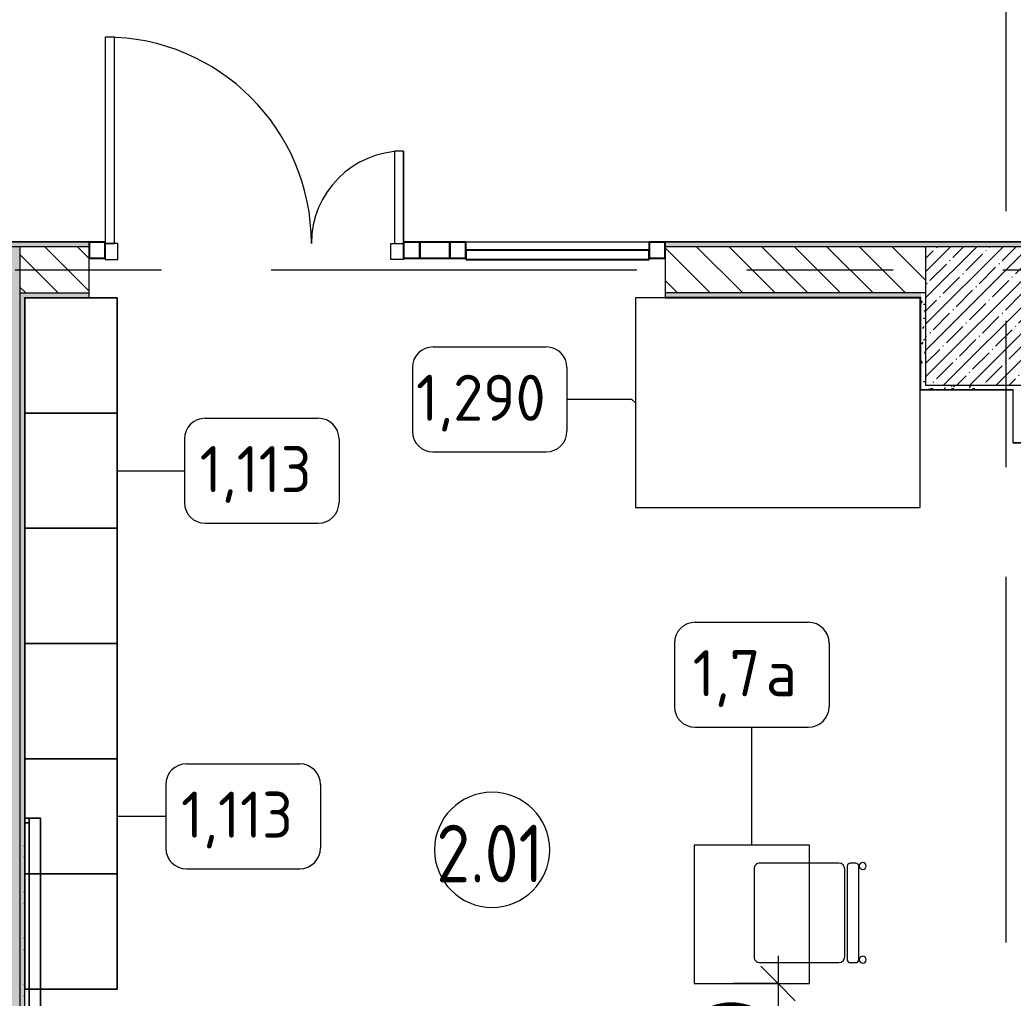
# Model space of a CAD drawing. Header units: millimetres. Extents: x -2766 to 205613, y -8553 to 29000.
# Drawn here: x 3730 to 8040, y 4639 to 8885 of the extents above; entities that cross this region are included whole.
import ezdxf

# ---------------------------------------------------------------- set-up
doc = ezdxf.new("R2010")
doc.units = ezdxf.units.MM
doc.linetypes.add('Осевая', pattern=[3175, 635, -476.25, 1587.5, -476.25])
for name, color, linetype, lineweight in [('A-ANNO-DIMS', 7, 'Continuous', 9), ('A-ANNO-DIMS-100', 7, 'Continuous', 9), ('A-AREA-IDEN', 7, 'Continuous', 9), ('A-DETL-GENF', 7, 'Continuous', 9), ('A-GLAZ-CURT', 7, 'Continuous', 9), ('A-GLAZ-CURT-1', 7, 'Continuous', 25), ('A-GLAZ-CWMG', 7, 'Continuous', 9), ('A-GLAZ-CWMG-1', 7, 'Continuous', 25), ('A-WALL', 7, 'Continuous', 9), ('I-FURN', 7, 'Continuous', 9), ('I-FURN-IDEN', 7, 'Continuous', 9), ('I-WALL', 7, 'Continuous', 9), ('S-COLS', 7, 'Continuous', 9), ('Оси-2', 7, 'Осевая', 9)]:
    doc.layers.add(name, color=color, linetype=linetype, lineweight=lineweight)
for name, color, linetype, lineweight, true_color in [('A-DOOR-1', 7, 'Continuous', 9, 0xc0c0c0), ('A-WALL-1', 9, 'Continuous', 9, 0x808080), ('A-WALL-FNSH-1', 9, 'Continuous', 9, 0x808080), ('I-FURN-1', 9, 'Continuous', 9, 0x808080)]:
    doc.layers.add(name, color=color, linetype=linetype, lineweight=lineweight, true_color=true_color)
doc.styles.add('GOST Common', font='GOST_Common.ttf', dxfattribs={"height": 200})
doc.styles.add('GOST Common_1', font='GOST_Common.ttf', dxfattribs={"width": 0.9, "height": 250})
doc.styles.add('ISOCPEUR', font='isocpeur.ttf', dxfattribs={"width": 0.9, "height": 250})
doc.dimstyles.new('ISO-2_5_0_9К_БОЛЬШОЙ', dxfattribs={"dimscale": 304.8, "dimtxt": 248.995294, "dimasz": 0.492126, "dimexe": 0.393701, "dimexo": 0.984252, "dimgap": 0, "dimtad": 1, "dimdec": 0, "dimrnd": 10, "dimzin": 0, "dimdsep": 46, "dimtxsty": 'ISOCPEUR', "dimblk1": 'OBLIQUE', "dimblk2": 'OBLIQUE', "dimsah": 1, "dimcen": 0.09, "dimdle": 0.393701, "dimazin": 0, "dimtfac": 1, "dimtdec": 4, "dimtix": 1, "dimtmove": 0, "dimatfit": 3, "dimfxl": 1, "dimtvp": 1, "dimtolj": 1, "dimtzin": 0, "dimarcsym": 2})
pattern_1 = [(0, (0, 0), (121.92, 30.48), [10.058, -81.382, 10.058, -81.382, -487.68]), (0, (0, 0), (121.92, 30.48), [-182.88, 10.058, -172.822, 10.058, -81.382, -213.36]), (0, (0, 0), (121.92, 30.48), [-457.2, 10.058, -50.902, 10.058, -142.342]), (120, (45.72, 15.24), (-87.356454, 90.345817), [10.058, -81.382, 10.058, -81.382, -487.68]), (120, (45.72, 15.24), (-87.356454, 90.345817), [-182.88, 10.058, -172.822, 10.058, -81.382, -213.36]), (120, (45.72, 15.24), (-87.356454, 90.345817), [-457.2, 10.058, -50.902, 10.058, -142.342]), (240, (60.96, 76.2), (-34.563546, -120.825817), [10.058, -81.382, 10.058, -81.382, -487.68]), (240, (60.96, 76.2), (-34.563546, -120.825817), [-182.88, 10.058, -172.822, 10.058, -81.382, -213.36]), (240, (60.96, 76.2), (-34.563546, -120.825817), [-457.2, 10.058, -50.902, 10.058, -142.342])]

# ---------------------------------------------------------------- blocks, each defined once
blk = doc.blocks.new('BSC_Колонна _Прямоугольная - 600х600-V59-План расстановки мебели и оборудования 2 этажа в осях 1-12')
at = {"layer": 'S-COLS'}
h = blk.add_hatch(dxfattribs=at)
h.set_pattern_fill('FP_69', color=256, style=0, pattern_type=2)
h.set_pattern_definition([(45, (-7960, -7600), (-57.0246, 57.0246), []), (45, (-7902.975, -7600), (-57.0246, 57.0246), [100.806, -20.161, 3.353, -16.808])])
h.paths.add_polyline_path([(-300, -300), (300, -300), (300, 300), (-300, 300)])
for p, q in [((300, 300), (-300, 300)), ((-300, 300), (-300, -300)), ((300, -300), (300, 300)), ((-300, -300), (300, -300))]:
    blk.add_line(p, q, dxfattribs=at)
blk = doc.blocks.new('Стол базовый прямоугольный - 1_7а-25476368-План расстановки мебели и оборудования 2 этажа в осях 1-12')
at = {"layer": 'I-FURN-1'}
for p, q in [((250, 300), (-250, 300)), ((-250, 300), (-250, -300)), ((250, -300), (250, 300)), ((-250, -300), (250, -300))]:
    blk.add_line(p, q, dxfattribs=at)
blk = doc.blocks.new('Стол базовый прямоугольный - 1_290-25520344-План расстановки мебели и оборудования 2 этажа в осях 1-12')
at = {"layer": 'I-FURN-1'}
for p, q in [((617.5, 455), (-617.5, 455)), ((-617.5, 455), (-617.5, -455)), ((617.5, -455), (617.5, 455)), ((-617.5, -455), (617.5, -455))]:
    blk.add_line(p, q, dxfattribs=at)
blk = doc.blocks.new('Стул Breuer - 1_9а-V96-План расстановки мебели и оборудования 2 этажа в осях 1-12')
at = {"layer": 'I-FURN-1'}
for p, q in [((-215.9, 215.9), (-215.9, 1)), ((190.5, 241.3), (-190.5, 241.3)), ((215.9, 1), (215.9, 215.9)), ((-215.9, 1), (-215.9, -127)), ((215.9, -127), (215.9, 1)), ((203.2, -163.5), (-203.2, -163.5)), ((-190.5, -152.4), (190.5, -152.4)), ((-215.9, -176.2), (-215.9, -200.8)), ((-203.2, -213.5), (203.2, -213.5)), ((215.9, -200.8), (215.9, -176.2))]:
    blk.add_line(p, q, dxfattribs=at)
for centre, radius, start, end in [((-190.5, 215.9), 25.4, 135, 180), ((-190.5, 215.9), 25.4, 105, 135), ((-190.5, 215.9), 25.4, 90, 105), ((190.5, 215.9), 25.4, 0, 90), ((-190.5, -127), 25.4, 180, 270), ((190.5, -127), 25.4, 270, 360), ((-203.2, -176.2), 12.7, 90, 180), ((203.2, -176.2), 12.7, 360, 90), ((-203.2, -200.8), 12.7, 180, 270), ((203.2, -200.8), 12.7, 270, 360), ((-203.5, -230.6), 15.1, 360, 180), ((-203.5, -230.6), 15.1, 180, 360), ((203.7, -230.6), 15.1, 360, 180), ((203.7, -230.6), 15.1, 180, 360)]:
    blk.add_arc(centre, radius, start, end, dxfattribs=at)
blk = doc.blocks.new('Зеркало обычное - Доска-32858947-План расстановки мебели и оборудования 2 этажа в осях 1-12')
at = {"layer": 'I-FURN'}
h = blk.add_hatch(dxfattribs=at)
h.set_pattern_fill('FP_89', color=256, style=0, pattern_type=2)
h.set_pattern_definition([(45, (50, 50), (-199.9995, 0), [141.421, -141.421]), (45, (100, 50), (-199.9995, 0), [70.711, -212.132]), (45, (50, 100), (-199.9995, 0), [70.711, -212.132])])
h.paths.add_polyline_path([(-2005, 40), (2005, 40), (2005, 60), (-2005, 60)])
at = {"layer": 'I-FURN-1'}
for p, q in [((-2025, 60), (-2025, 40)), ((-2025, 40), (-2025, 60)), ((-2005, 60), (-2005, 40)), ((-2005, 40), (-2005, 60)), ((-2005, 40), (-2005, 60)), ((-2005, 40), (-2005, 60)), ((2005, 40), (2005, 60)), ((2005, 60), (2005, 58.1)), ((2005, 60), (2005, 40)), ((2005, 58.1), (2005, 60)), ((2005, 58.1), (2005, 40)), ((2005, 40), (2005, 58.1)), ((2025, 40), (2025, 60)), ((2025, 60), (2025, 58.1)), ((2025, 58.1), (2025, 40)), ((-2025, 40), (2025, 40)), ((-2005, 40), (-2025, 40)), ((-2005, 40), (2005, 40)), ((1283.5, 40), (-2005, 40)), ((2005, 40), (-2005, 40)), ((-2005, 40), (2005, 40)), ((1283.5, 40), (-2005, 40)), ((2005, 40), (1283.5, 40)), ((2005, 40), (1283.5, 40)), ((2025, 40), (2005, 40))]:
    blk.add_line(p, q, dxfattribs=at)
blk = doc.blocks.new('1_113 тумба - 1_113 тумба-31126920-План расстановки мебели и оборудования 2 этажа в осях 1-12')
at = {"layer": 'I-FURN-1'}
for p, q in [((-400, 1500), (0, 1500)), ((-400, 741.5), (-400, 1500)), ((0, 1500), (-400, 1500)), ((-400, 1500), (-400, 1000)), ((-400, 1000), (-400, 1500)), ((-400, 1500), (0, 1500)), ((0, 1500), (0, 0)), ((0, 1000), (0, 1500)), ((0, 1500), (0, 1000)), ((0, 1000), (-400, 1000)), ((-400, 1000), (-400, 741.5)), ((-400, 741.5), (-400, 1000)), ((-400, 1000), (0, 1000)), ((-400, 1000), (0, 1000)), ((0, 1000), (-400, 1000)), ((0, 500), (0, 1000)), ((0, 1000), (0, 500)), ((-400, 721.5), (-400, 741.5)), ((-400, 741.5), (-400, 721.5)), ((-400, 721.5), (-400, 741.5)), ((-400, 0), (-400, 721.5)), ((-400, 721.5), (-400, 500)), ((-400, 500), (-400, 721.5)), ((-400, 500), (-381.9, 500)), ((-381.9, 500), (-400, 500)), ((-381.9, 500), (-400, 500)), ((-400, 500), (-400, 0)), ((-400, 0), (-400, 500)), ((-400, 500), (-381.9, 500)), ((-381.9, 500), (0, 500)), ((-332, 500), (-381.9, 500)), ((0, 500), (-381.9, 500)), ((-381.9, 500), (-332, 500)), ((0, 500), (-332, 500)), ((-332, 500), (0, 500)), ((0, 0), (0, 500)), ((0, 500), (0, 0)), ((-381.9, 0), (-400, 0)), ((-400, 0), (-381.9, 0)), ((-381.9, 0), (-400, 0)), ((-332, 0), (-381.9, 0)), ((-381.9, 0), (0, 0)), ((-332, 0), (-381.9, 0)), ((0, 0), (-332, 0)), ((0, 0), (-332, 0))]:
    blk.add_line(p, q, dxfattribs=at)
blk = doc.blocks.new('1_113 тумба - 1_113 тумба-V157-План расстановки мебели и оборудования 2 этажа в осях 1-12')
at = {"layer": 'I-FURN-1'}
for p, q in [((-400, 1500), (0, 1500)), ((-400, 0), (-400, 1500)), ((0, 1500), (-400, 1500)), ((-400, 1500), (-400, 1000)), ((-400, 1000), (-400, 1500)), ((-400, 1500), (0, 1500)), ((0, 1500), (0, 0)), ((0, 1000), (0, 1500)), ((0, 1500), (0, 1000)), ((0, 1000), (-400, 1000)), ((-400, 1000), (-400, 500)), ((-400, 500), (-400, 1000)), ((-400, 1000), (0, 1000)), ((-400, 1000), (0, 1000)), ((0, 1000), (-400, 1000)), ((0, 500), (0, 1000)), ((0, 1000), (0, 500)), ((-400, 500), (0, 500)), ((0, 500), (-400, 500)), ((0, 500), (-400, 500)), ((-400, 500), (-400, 0)), ((-400, 0), (-400, 500)), ((-400, 500), (0, 500)), ((0, 0), (0, 500)), ((0, 500), (0, 0)), ((0, 0), (-400, 0)), ((-400, 0), (0, 0)), ((0, 0), (-400, 0))]:
    blk.add_line(p, q, dxfattribs=at)
blk = doc.blocks.new('Прямоугольный импост - 50 x 70 мм-31700031-План расстановки мебели и оборудования 2 этажа в осях 1-12')
at = {"layer": 'A-GLAZ-CWMG-1'}
for p, q in [((-70, 35), (0, 35)), ((-70, -35), (-70, 35)), ((0, 35), (0, -35)), ((0, -35), (-70, -35))]:
    blk.add_line(p, q, dxfattribs=at)
blk = doc.blocks.new('Дверь_Витражная_остекление_ - ДВН_ДАО_Главный вход_1200 в свету-31742133-План расстановки мебели и оборудования 2 этажа в осях 1-12')
at = {"layer": 'A-DETL-GENF'}
for p, q in [((-607.5, 925), (-647.5, 925)), ((-647.5, 925), (-647.5, 35)), ((-607.5, 30), (-607.5, 925)), ((647.5, 430), (607.5, 430)), ((607.5, 430), (607.5, 30)), ((647.5, 35), (647.5, 430)), ((-647.5, 30), (-607.5, 30)), ((-592.5, 30), (-647.5, 30)), ((-592.5, -40), (-592.5, 30)), ((592.5, -40), (592.5, 30)), ((592.5, 30), (647.5, 30)), ((607.5, 30), (647.5, 30)), ((-647.5, -35), (-647.5, -40)), ((-647.5, -40), (-592.5, -40)), ((647.5, -40), (592.5, -40)), ((647.5, -35), (647.5, -40))]:
    blk.add_line(p, q, dxfattribs=at)
at = {"layer": 'A-DOOR-1'}
for p, q in [((-647.5, 925), (-647.5, 35)), ((647.5, 430), (647.5, 35))]:
    blk.add_line(p, q, dxfattribs=at)
for centre, radius, start, end in [((-647.5, 30), 895, 360, 90), ((647.5, 30), 400, 90, 180)]:
    blk.add_arc(centre, radius, start, end, dxfattribs=at)
blk = doc.blocks.new('Системная панель - Стемалит - 40мм-32257327-План расстановки мебели и оборудования 2 этажа в осях 1-12')
at = {"layer": 'A-GLAZ-CURT-1'}
for p, q in [((65, 35), (-65, 35)), ((-65, 35), (-65, -35)), ((65, -35), (65, 35)), ((-65, -35), (65, -35))]:
    blk.add_line(p, q, dxfattribs=at)
blk = doc.blocks.new('Прямоугольный импост - 50 x 70 мм-31687886-План расстановки мебели и оборудования 2 этажа в осях 1-12')
at = {"layer": 'A-GLAZ-CWMG-1'}
for p, q in [((-35, 35), (35, 35)), ((-35, -35), (-35, 35)), ((35, 35), (35, -35)), ((35, -35), (-35, -35))]:
    blk.add_line(p, q, dxfattribs=at)
blk = doc.blocks.new('Прямоугольный импост - 50 x 70 мм-31701779-План расстановки мебели и оборудования 2 этажа в осях 1-12')
at = {"layer": 'A-GLAZ-CWMG-1'}
for p, q in [((0, 35), (-70, 35)), ((-70, 35), (-70, -35)), ((0, -35), (0, 35)), ((-70, -35), (0, -35))]:
    blk.add_line(p, q, dxfattribs=at)
blk = doc.blocks.new('Системная панель - Стекло - 40мм-32257331-План расстановки мебели и оборудования 2 этажа в осях 1-12')
at = {"layer": 'A-GLAZ-CURT'}
h = blk.add_hatch(dxfattribs=at)
h.set_pattern_fill('FP_98', color=256, style=0, pattern_type=2)
h.set_pattern_definition([(45, (-6162.5, -7785), (-282.843, 282.843), [200, -600]), (45, (-6362.5, -7885), (-282.843, 282.843), [600, -200]), (45, (-5962.5, -7985), (-282.843, 282.843), [200, -600])])
h.paths.add_polyline_path([(397.5, -40), (397.5, 0), (-397.5, 0), (-397.5, -40)])
at = {"layer": 'A-GLAZ-CURT-1'}
for p, q in [((397.5, 0), (-397.5, 0)), ((-397.5, 0), (-397.5, -40)), ((397.5, -40), (397.5, 0)), ((-397.5, -40), (397.5, -40))]:
    blk.add_line(p, q, dxfattribs=at)
blk = doc.blocks.new('Прямоугольный импост - 50 x 70 мм-31702100-План расстановки мебели и оборудования 2 этажа в осях 1-12')
at = {"layer": 'A-GLAZ-CWMG-1'}
for p, q in [((-35, 35), (35, 35)), ((-35, -35), (-35, 35)), ((35, 35), (35, -35)), ((35, -35), (-35, -35))]:
    blk.add_line(p, q, dxfattribs=at)
blk = doc.blocks.new('Прямоугольный импост - 50 x 70 мм-31720914-План расстановки мебели и оборудования 2 этажа в осях 1-12')
at = {"layer": 'A-GLAZ-CWMG'}
blk.add_line((6460, 7920), (5665, 7920), dxfattribs=at)
blk = doc.blocks.new('Марка_Мебель - В прямоуг_Balcon_Марка-25523697-План расстановки мебели и оборудования 2 этажа в осях 1-12')
at = {"layer": 'I-FURN-IDEN'}
for p, q in [((-2.455, 2.278), (2.455, 2.278)), ((-3.355, 1.378), (-3.355, -1.384)), ((3.355, 1.378), (3.355, -1.378)), ((-2.461, -2.278), (2.455, -2.278))]:
    blk.add_line(p, q, dxfattribs=at)
for centre, radius, start, end in [((-2.455, 1.378), 0.9, 90, 180), ((2.455, 1.378), 0.9, 0, 90), ((-2.461, -1.384), 0.893, 180, 270), ((2.455, -1.378), 0.9, 270, 0)]:
    blk.add_arc(centre, radius, start, end, dxfattribs=at)
blk = doc.blocks.new('DIMBLOCK27-План расстановки мебели и оборудования 2 этажа в осях 1-12')
at = {"layer": 'A-ANNO-DIMS-100'}
for p, q in [((7019.8, 4822.5), (7019.8, 3982.5)), ((6825.8, 4702.5), (7139.8, 4702.5)), ((7019.8, 4702.5), (6825.8, 4702.5)), ((6825.8, 4102.5), (7139.8, 4102.5)), ((7019.8, 4102.5), (6825.8, 4102.5))]:
    blk.add_line(p, q, dxfattribs=at)
at = {"layer": 'A-ANNO-DIMS-100', "lineweight": 20}
for p, q in [((7019.8, 4702.5), (6944.8, 4777.5)), ((7019.8, 4702.5), (7094.8, 4627.5)), ((7019.8, 4102.5), (6944.8, 4177.5)), ((7019.8, 4102.5), (7094.8, 4027.5))]:
    blk.add_line(p, q, dxfattribs=at)
at = {"layer": 'A-ANNO-DIMS-100', "color": 0, "insert": (6693.2, 4165.5), "char_height": 250, "width": 568.858, "attachment_point": 1, "rotation": 90, "line_spacing_factor": 1.149209, "style": 'ISOCPEUR'}
blk.add_mtext('600', dxfattribs=at)
blk = doc.blocks.new('_Oblique')
at = {"color": 0, "linetype": 'ByBlock', "lineweight": -2}
blk.add_line((-0.5, -0.5), (0.5, 0.5), dxfattribs=at)
blk = doc.blocks.new('Марка_Помещения - Номер-25198446-План расстановки мебели и оборудования 2 этажа в осях 1-12')
at = {"layer": 'A-AREA-IDEN'}
for start, end in [(360, 180), (180, 360)]:
    blk.add_arc((0, 0), 2.5, start, end, dxfattribs=at)

msp = doc.modelspace()

# ---------------------------------------------------------------- hatches: boundary and pattern name
at = {"layer": 'I-WALL'}
h = msp.add_hatch(dxfattribs=at)
h.set_pattern_fill('FP_87', color=256, style=0, pattern_type=2)
h.set_pattern_definition(pattern_1)
h.paths.add_polyline_path([(20010, 7900), (20010, 7920), (14999.9, 7920), (14999.9, 7900), (19760, 7900)])
h.paths.add_polyline_path([(13405.6, 7900), (13559.9, 7900), (13559.9, 7920), (6530, 7920), (6530, 7900), (12760, 7900)])
h.paths.add_polyline_path([(4030, 7900), (4030, 7920), (3285, 7920), (3285, 7908), (3340, 7908), (3340, 7900), (3730, 7900)])
h.paths.add_polyline_path([(1830, 7900), (1830, 7908), (1885, 7908), (1885, 7920), (1270, 7920), (1270, 7900), (1455.3, 7900)])
h = msp.add_hatch(dxfattribs=at)
h.set_pattern_fill('FP_15', color=256, style=0, pattern_type=2)
h.set_pattern_definition([(45, (0, 0), (-57.0246, 57.0246), []), (45, (57.025, 0), (-57.0246, 57.0246), [100.806, -20.161, 3.353, -16.808])])
h.paths.add_polyline_path([(3510, -100), (3730, -100), (3730, 7900), (3510, 7900), (3510, -70)])
h = msp.add_hatch(dxfattribs=at)
h.set_pattern_fill('FP_11', color=256, style=0, pattern_type=2)
h.set_pattern_definition([(135, (0, 0), (-70.7107, -70.7107), [])])
h.paths.add_polyline_path([(16660, 7700), (16660, 7900), (14999.9, 7900), (14999.9, 7700), (16160, 7700)])
h.paths.add_polyline_path([(13405.6, 7700), (13559.9, 7700), (13559.9, 7900), (12760, 7900), (12760, 7700), (12780, 7700)])
h.paths.add_polyline_path([(12160, 7700), (12160, 7900), (11460, 7900), (11460, 7830), (10660, 7830), (10660, 7900), (8260, 7900), (8260, 7700), (12077.8, 7700)])
h.paths.add_polyline_path([(7660, 7700), (7660, 7900), (6530, 7900), (6530, 7700), (7640, 7700)])
h.paths.add_polyline_path([(3730, 7700), (4030, 7700), (4030, 7900), (3730, 7900)])
h = msp.add_hatch(dxfattribs=at)
h.set_pattern_fill('FP_87', color=256, style=0, pattern_type=2)
h.set_pattern_definition(pattern_1)
h.paths.add_polyline_path([(7639, 7680), (7640, 7680), (7640, 7700), (6530, 7700), (6530, 7680), (6766.5, 7680)])
h.paths.add_polyline_path([(3730, 7680), (4030, 7680), (4030, 7700), (3730, 7700)])
h = msp.add_hatch(dxfattribs=at)
h.set_pattern_fill('FP_87', color=256, style=0, pattern_type=2)
h.set_pattern_definition(pattern_1)
h.paths.add_polyline_path([(3730, 140), (3750, 140), (3750, 7680), (3730, 7680), (3730, 191.6)])
h = msp.add_hatch(dxfattribs=at)
h.set_pattern_fill('FP_87', color=256, style=0, pattern_type=2)
h.set_pattern_definition(pattern_1)
h.paths.add_polyline_path([(7660, 7300), (7660, 7700), (7640, 7700), (7640, 7300)])
h = msp.add_hatch(dxfattribs=at)
h.set_pattern_fill('FP_87', color=256, style=0, pattern_type=2)
h.set_pattern_definition(pattern_1)
h.paths.add_polyline_path([(8039, 7280), (8040, 7280), (8040, 7300), (7640, 7300), (7640, 7280), (7660, 7280)])

# ---------------------------------------------------------------- linework, layer by layer
at = {"layer": 'A-WALL'}
for p, q in [((4030, 7900), (3340, 7900)), ((7660, 7900), (6530, 7900)), ((3730, 7700), (4030, 7700)), ((3751, 7679), (3750, 7679)), ((7660, 7700), (6530, 7700)), ((7640, 7300), (7640, 7680)), ((7640, 7280), (8040, 7280)), ((8040, 7070), (8040, 7280))]:
    msp.add_line(p, q, dxfattribs=at)
at = {"layer": 'A-WALL-1'}
for p, q in [((4030, 7920), (3285, 7920)), ((3730, 7900), (3730, -100)), ((4030, 7680), (4030, 7920)), ((6530, 7920), (6530, 7680)), ((13559.9, 7920), (6530, 7920)), ((3750, 7680), (4030, 7680)), ((3750, 7679), (3750, 7680)), ((7639, 7680), (7640, 7680)), ((8040, 7050), (8880, 7050))]:
    msp.add_line(p, q, dxfattribs=at)
at = {"layer": 'A-WALL-FNSH-1'}
for p, q in [((4030, 7921), (3285, 7921)), ((4030, 7920), (4030, 7921)), ((13559.9, 7921), (6530, 7921)), ((6530, 7921), (6530, 7920)), ((3750, 7679), (3750, 140)), ((3751, 7679), (4030, 7679)), ((3751, 140), (3751, 7679)), ((4030, 7679), (4030, 7680)), ((7639, 7680), (6530, 7680)), ((6530, 7680), (6530, 7679)), ((6530, 7679), (7639, 7679)), ((7639, 7279), (7639, 7680)), ((7640, 7280), (7640, 7300)), ((7639, 7279), (8040, 7279)), ((8039, 7280), (8039, 7049)), ((8040, 7050), (8040, 7070)), ((8039, 7049), (8881, 7049))]:
    msp.add_line(p, q, dxfattribs=at)
at = {"layer": 'I-FURN-1'}
for p, q in [((3751.9, 5419.5), (3750, 5419.5)), ((3750, 5419.5), (3751.9, 5419.5)), ((3770, 5419.5), (3751.9, 5419.5)), ((3751.9, 5419.5), (3770, 5419.5)), ((3819.9, 5419.5), (3770, 5419.5)), ((3770, 5419.5), (3819.9, 5419.5)), ((3819.9, 4678), (3819.9, 5419.5)), ((3819.9, 5419.5), (3819.9, 4678)), ((3819.9, 1369.5), (3819.9, 4678)), ((3819.9, 4678), (3819.9, 1369.5))]:
    msp.add_line(p, q, dxfattribs=at)
at = {"layer": 'I-FURN-IDEN'}
for p, q in [((6386, 7237.6), (6104, 7237.6)), ((6401.8, 7223), (6386, 7237.6)), ((4151.9, 6928), (4444.1, 6928)), ((6905.9, 5302.5), (6905.9, 5814.5)), ((4151.9, 5428), (4363.2, 5428))]:
    msp.add_line(p, q, dxfattribs=at)
at = {"layer": 'Оси-2'}
for p, q in [((8010, 593.7), (8010, 24898.1)), ((534, 7800), (35990, 7800))]:
    msp.add_line(p, q, dxfattribs=at)

# ---------------------------------------------------------------- block references
at = {"layer": 'A-AREA-IDEN', "xscale": 99.99999999999993, "yscale": 99.99999999999993, "zscale": 99.99999999999993}
msp.add_blockref('Марка_Помещения - Номер-25198446-План расстановки мебели и оборудования 2 этажа в осях 1-12', (5779.1, 5282.7), dxfattribs=at)
at = {"layer": 'A-DOOR-1'}
msp.add_blockref('Дверь_Витражная_остекление_ - ДВН_ДАО_Главный вход_1200 в свету-31742133-План расстановки мебели и оборудования 2 этажа в осях 1-12', (4747.5, 7885), dxfattribs=at)
at = {"layer": 'A-GLAZ-CURT'}
for name, p in [('Системная панель - Стемалит - 40мм-32257327-План расстановки мебели и оборудования 2 этажа в осях 1-12', (5530, 7885)), ('Системная панель - Стекло - 40мм-32257331-План расстановки мебели и оборудования 2 этажа в осях 1-12', (6062.5, 7885))]:
    msp.add_blockref(name, p, dxfattribs=at)
at = {"layer": 'A-GLAZ-CWMG', "rotation": 180}
msp.add_blockref('Прямоугольный импост - 50 x 70 мм-31701779-План расстановки мебели и оборудования 2 этажа в осях 1-12', (4030, 7885), dxfattribs=at)
at = {"layer": 'A-GLAZ-CWMG', "extrusion": (0, 0, -1), "rotation": 180}
for name, p in [('Прямоугольный импост - 50 x 70 мм-31687886-План расстановки мебели и оборудования 2 этажа в осях 1-12', (-5430, 7885)), ('Прямоугольный импост - 50 x 70 мм-31702100-План расстановки мебели и оборудования 2 этажа в осях 1-12', (-5630, 7885)), ('Прямоугольный импост - 50 x 70 мм-31700031-План расстановки мебели и оборудования 2 этажа в осях 1-12', (-6530, 7885))]:
    msp.add_blockref(name, p, dxfattribs=at)
at = {"layer": 'A-GLAZ-CWMG'}
msp.add_blockref('Прямоугольный импост - 50 x 70 мм-31720914-План расстановки мебели и оборудования 2 этажа в осях 1-12', (0, 0), dxfattribs=at)
at = {"layer": 'I-FURN-1'}
for name, p in [('1_113 тумба - 1_113 тумба-V157-План расстановки мебели и оборудования 2 этажа в осях 1-12', (4151.9, 6178)), ('Стол базовый прямоугольный - 1_290-25520344-План расстановки мебели и оборудования 2 этажа в осях 1-12', (7019.3, 7223)), ('1_113 тумба - 1_113 тумба-31126920-План расстановки мебели и оборудования 2 этажа в осях 1-12', (4151.9, 4678)), ('Стол базовый прямоугольный - 1_7а-25476368-План расстановки мебели и оборудования 2 этажа в осях 1-12', (6905.9, 5002.5))]:
    msp.add_blockref(name, p, dxfattribs=at)
for name, p, rotation in [('Зеркало обычное - Доска-32858947-План расстановки мебели и оборудования 2 этажа в осях 1-12', (3810, 3394.5), 89.9999999999998), ('Стул Breuer - 1_9а-V96-План расстановки мебели и оборудования 2 этажа в осях 1-12', (7156.9, 5008.8), 89.99999999999959)]:
    msp.add_blockref(name, p, dxfattribs=dict(at, rotation=rotation))
at = {"layer": 'I-FURN-IDEN', "xscale": 99.99999999999993, "yscale": 99.99999999999993, "zscale": 99.99999999999993}
for p in [(5768.5, 7237.6), (4779.6, 6928), (6905.9, 6042.2), (4698.7, 5428)]:
    msp.add_blockref('Марка_Мебель - В прямоуг_Balcon_Марка-25523697-План расстановки мебели и оборудования 2 этажа в осях 1-12', p, dxfattribs=at)
at = {"layer": 'S-COLS'}
msp.add_blockref('BSC_Колонна _Прямоугольная - 600х600-V59-План расстановки мебели и оборудования 2 этажа в осях 1-12', (7960, 7600), dxfattribs=at)

# ---------------------------------------------------------------- texts
at = {"layer": 'A-AREA-IDEN', "insert": (5537.2, 5391.3), "char_height": 250, "width": 606.076, "attachment_point": 1, "style": 'GOST Common_1'}
msp.add_mtext('2.01', dxfattribs=at)
at = {"layer": 'I-FURN-IDEN', "char_height": 200, "attachment_point": 1, "style": 'GOST Common'}
for s, insert, width in [('1,290', (5449.5, 7344.7), 737.552), ('1,113', (4510.1, 7035.1), 617.299), ('1,7', (6649.4, 6149.3), 384.81), ('\\fGOST Common|b0|i0|c204|p34|;а', (6966.9, 6149.3), 200.422), ('1,113', (4429.2, 5535.1), 617.299)]:
    msp.add_mtext(s, dxfattribs=dict(at, insert=insert, width=width))

# ---------------------------------------------------------------- dimensions: what is measured, and where the dimension line sits
at = {"layer": 'A-ANNO-DIMS'}
dim = msp.add_linear_dim(base=(7019.8, 4102.5), p1=(7125.8, 4702.5), p2=(7125.8, 4102.5), angle=90, dimstyle='ISO-2_5_0_9К_БОЛЬШОЙ', override={"dimpost": '<>', "dimfxl": 600}, dxfattribs=at)
dim.commit()
dim.dimension.update_dxf_attribs({"geometry": 'DIMBLOCK27-План расстановки мебели и оборудования 2 этажа в осях 1-12', "text_midpoint": (6894.8, 4402.5)})

doc.saveas('drawing.dxf')
